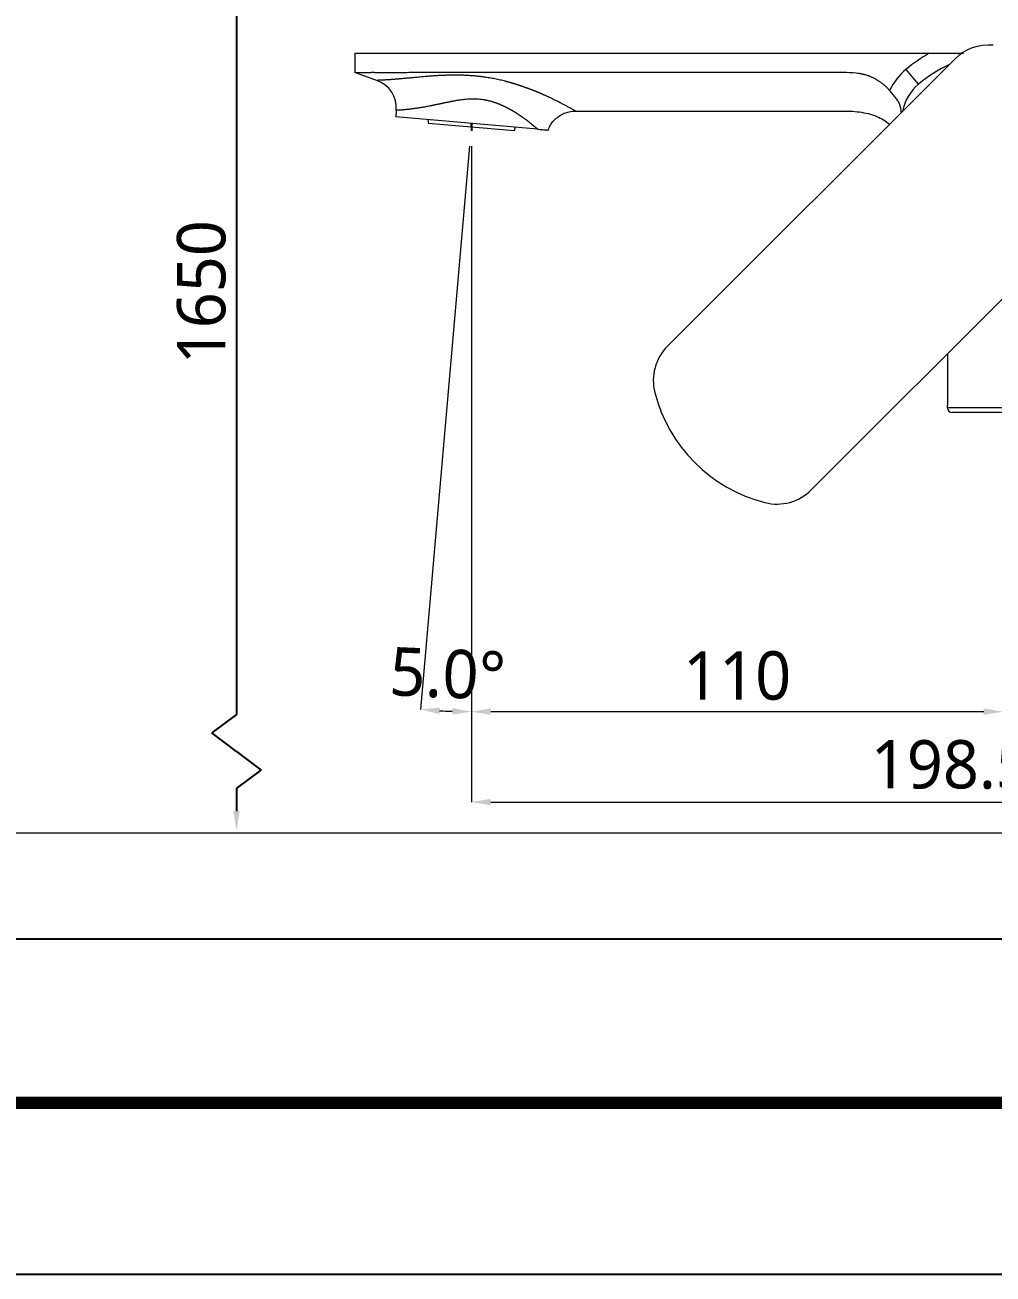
# Model space of a CAD drawing. Extents: x 1155 to 2284, y 0 to 827.
# Drawn here: x 1743.8 to 1943.9, y 0 to 258.2 of the extents above; entities that cross this region are included whole.
import ezdxf

# ---------------------------------------------------------------- set-up
doc = ezdxf.new("R2010")
doc.units = 0
doc.header["$LTSCALE"] = 3
doc.header["$MEASUREMENT"] = 0
doc.header["$PDMODE"] = 3
doc.header["$PDSIZE"] = -10
doc.layers.get('0').update_dxf_attribs({"linetype": 'CONTINUOUS'})
doc.layers.get('DEFPOINTS').update_dxf_attribs({"linetype": 'CONTINUOUS'})
doc.layers.add('1', color=7, linetype='CONTINUOUS')
doc.layers.add('치수선', color=7, linetype='CONTINUOUS', lineweight=20)
doc.styles.add('Daelim Dimension', font='NanumGothic.ttf')
doc.dimstyles.new('DEFAULT', dxfattribs={"dimscale": 2, "dimtxt": 2, "dimasz": 2, "dimexe": 0, "dimexo": 2, "dimgap": 1, "dimtad": 1, "dimdec": 1, "dimzin": 9, "dimdsep": 46, "dimtxsty": 'Daelim Dimension', "dimcen": 0.5, "dimclrd": 252, "dimclre": 252, "dimclrt": 3, "dimadec": 1, "dimazin": 0, "dimtfac": 1, "dimtdec": 1, "dimtix": 1, "dimtmove": 0, "dimatfit": 3, "dimfxl": 1, "dimtolj": 1, "dimtzin": 1, "dimlwd": 9, "dimlwe": 9, "dimarcsym": 0})

# ---------------------------------------------------------------- blocks, each defined once
blk = doc.blocks.new('*D3')
at = {"color": 5, "lineweight": 9, "ltscale": 0.5, "transparency": 16777216}
for p, q in [((1836.04, 233.2), (1836.04, 116.27)), ((1945.93, 174.12), (1945.93, 116.27)), ((1840.04, 116.27), (1941.93, 116.27))]:
    blk.add_line(p, q, dxfattribs=at)
at = {"color": 5, "ltscale": 0.5, "transparency": 16777216}
for points in [[(1840.04, 116.94), (1840.04, 115.61), (1836.04, 116.27)], [(1941.93, 116.94), (1941.93, 115.61), (1945.93, 116.27)]]:
    blk.add_solid(points, dxfattribs=at)
at = {"layer": 'DEFPOINTS', "color": 0, "ltscale": 0.5, "transparency": 16777216}
for p in [(1836.04, 237.2), (1945.93, 178.12), (1945.93, 116.27)]:
    blk.add_point(p, dxfattribs=at)
at = {"color": 7, "ltscale": 0.5, "transparency": 16777216, "insert": (1890.98, 123.68), "char_height": 10, "attachment_point": 5, "style": 'Daelim Dimension'}
blk.add_mtext('\\A1;110', dxfattribs=at)
blk = doc.blocks.new('*D4')
at = {"color": 5, "lineweight": 9, "ltscale": 0.5, "transparency": 16777216}
for p, q in [((1835.69, 233.22), (1825.5, 116.74)), ((1836.1, 232.38), (1836.1, 116.27))]:
    blk.add_line(p, q, dxfattribs=at)
blk.add_arc((1836.1, 237.9), 121.62, 266.8844, 268.1156, dxfattribs=at)
at = {"color": 5, "ltscale": 0.5, "transparency": 16777216}
for points in [[(1829.45, 115.79), (1829.54, 117.12), (1825.5, 116.74)], [(1832.12, 117), (1832.09, 115.67), (1836.1, 116.27)]]:
    blk.add_solid(points, dxfattribs=at)
at = {"layer": 'DEFPOINTS', "color": 0, "ltscale": 0.5, "transparency": 16777216}
for p in [(1836.1, 237.9), (1836.1, 237.9), (1836.04, 237.2), (1836.1, 236.38), (1829.03, 116.48)]:
    blk.add_point(p, dxfattribs=at)
at = {"color": 7, "ltscale": 0.5, "transparency": 16777216, "insert": (1831.13, 124.07), "char_height": 10, "attachment_point": 5, "rotation": 357.5, "style": 'Daelim Dimension'}
blk.add_mtext('\\A1;5.0°', dxfattribs=at)
blk = doc.blocks.new('*D6')
at = {"color": 5, "lineweight": 9, "ltscale": 0.5, "transparency": 16777216}
for p, q in [((1836.04, 233.2), (1836.04, 97.59)), ((2034.43, 112.27), (2034.43, 97.59)), ((1840.04, 97.59), (2030.43, 97.59))]:
    blk.add_line(p, q, dxfattribs=at)
at = {"color": 5, "ltscale": 0.5, "transparency": 16777216}
for points in [[(1840.04, 98.25), (1840.04, 96.92), (1836.04, 97.59)], [(2030.43, 98.25), (2030.43, 96.92), (2034.43, 97.59)]]:
    blk.add_solid(points, dxfattribs=at)
at = {"layer": 'DEFPOINTS', "color": 0, "ltscale": 0.5, "transparency": 16777216}
for p in [(1836.04, 237.2), (2034.43, 116.27), (2034.43, 97.59)]:
    blk.add_point(p, dxfattribs=at)
at = {"color": 7, "ltscale": 0.5, "transparency": 16777216, "insert": (1935.24, 105.29), "char_height": 10, "attachment_point": 5, "style": 'Daelim Dimension'}
blk.add_mtext('\\A1;198.5', dxfattribs=at)

msp = doc.modelspace()

# ---------------------------------------------------------------- linework, layer by layer
at = {"color": 5, "ltscale": 0.5}
for p, q in [((1787.51, 319.53), (1787.51, 115.71)), ((1787.51, 115.71), (1782.4, 111.87)), ((1787.51, 108.04), (1782.4, 111.87)), ((1787.51, 108.04), (1792.61, 104.2)), ((1787.51, 100.36), (1792.61, 104.2)), ((1787.51, 100.36), (1787.51, 95.69))]:
    msp.add_line(p, q, dxfattribs=at)
at = {"ltscale": 0.5}
for p, q in [((1836.04, 237.2), (1836.1, 237.9)), ((1836.1, 237.9), (1836.1, 236.38))]:
    msp.add_line(p, q, dxfattribs=at)
at = {"color": 5}
msp.add_line((1173.56, 69.28), (2082.16, 69.28), dxfattribs=at)
at = {"ltscale": 0.5}
msp.add_lwpolyline([(1155.42, 0), (2283.82, 0), (2283.82, 826.8), (1155.42, 826.8)], close=True, dxfattribs=at)
at = {"color": 5, "linetype": 'ByBlock', "lineweight": 200, "const_width": 2.6}
msp.add_lwpolyline([(1173.56, 35.4), (2265.56, 35.4), (2265.56, 807.6), (1173.56, 807.6)], close=True, dxfattribs=at)
at = {"color": 5, "ltscale": 0.5}
msp.add_solid([(1786.84, 95.69), (1788.17, 95.69), (1787.51, 91.69)], dxfattribs=at)
at = {"layer": '1', "color": 7, "linetype": 'Continuous', "lineweight": 18}
for p, q in [((1811.93, 252.4), (1815.31, 252.4)), ((1811.93, 252.4), (1811.93, 248.4)), ((1815.31, 252.4), (1824.16, 252.4)), ((1824.16, 252.4), (1930.68, 252.4)), ((1876.57, 191.81), (1935.94, 251.18)), ((1846.93, 248.4), (1824.16, 248.4)), ((1912.93, 248.4), (1846.93, 248.4)), ((1820.53, 240.59), (1820.41, 239.27)), ((1857.52, 240.4), (1913.07, 240.4)), ((1849.71, 236.71), (1820.41, 239.27)), ((1827.12, 237.98), (1844.97, 236.42)), ((1906.27, 162.11), (1965.64, 221.48)), ((1934.43, 190.27), (1934.43, 179.62)), ((1934.43, 179.12), (1934.43, 179.62)), ((1956.43, 178.12), (1935.43, 178.12))]:
    msp.add_line(p, q, dxfattribs=at)
at = {"layer": '1', "color": 7, "linetype": 'Continuous', "lineweight": 13}
for p, q in [((1928.48, 246.02), (1925.89, 249.07)), ((1957.43, 179.12), (1934.43, 179.12))]:
    msp.add_line(p, q, dxfattribs=at)
at = {"layer": '1', "color": 7, "linetype": 'Continuous', "lineweight": 18}
for centre, radius, start, end in [((1943.01, 244.11), 10, 85.1778, 135), ((1945.93, 225.35), 27.05, 114.4457, 130.1778), ((1814.55, 241.11, 0), 6, 355, 71.1812), ((1934.93, 238.38), 10, 130.1778, 168.5051), ((1883.64, 184.74), 10, 135, 194.3265), ((1904.53, 190.08), 31.56, 194.3265, 255.6735), ((1935.43, 179.12), 1, 180, 270), ((1899.2, 169.19), 10, 255.6735, 315)]:
    msp.add_arc(centre, radius, start, end, dxfattribs=at)
at = {"layer": '1', "color": 7, "linetype": 'Continuous', "lineweight": 13}
for centre, radius, start, end in [((1945.93, 225.35), 31.05, 119.4045, 130.1778), ((1934.93, 238.38), 14, 130.1778, 152.9867)]:
    msp.add_arc(centre, radius, start, end, dxfattribs=at)
at = {"layer": '1', "color": 7, "linetype": 'Continuous', "lineweight": 18}
for centre, major_axis, start_param, end_param in [((1853.18, 240.22), (-2.28, -26.06), 4.85815, 4.88525), ((1819.69, 243.15), (2.28, 26.06), 4.539527, 4.566628)]:
    msp.add_ellipse(centre, major_axis=major_axis, ratio=1, start_param=start_param, end_param=end_param, dxfattribs=at)
for points, knots in [([(1930.68, 252.4), (1931.02, 252.4), (1931.35, 252.4), (1932.01, 252.4), (1932.34, 252.4), (1932.99, 252.4), (1933.32, 252.4), (1933.97, 252.4), (1934.29, 252.4), (1935.26, 252.4), (1935.9, 252.4), (1936.87, 252.4), (1937.18, 252.4), (1937.59, 252.4), (1937.68, 252.4), (1937.76, 252.4)], [0, 0, 0, 0, 0.137523, 0.137523, 0.275046, 0.275046, 0.41257, 0.41257, 0.550093, 0.550093, 0.825139, 0.825139, 0.962662, 0.962662, 1, 1, 1, 1]), ([(1811.93, 248.4), (1811.93, 248.4), (1811.95, 248.4), (1812.02, 248.4), (1812.12, 248.4), (1812.39, 248.4), (1812.64, 248.4), (1812.92, 248.4), (1813.08, 248.4), (1813.35, 248.4), (1813.44, 248.4), (1813.56, 248.4), (1813.58, 248.4), (1813.63, 248.4), (1813.71, 248.4), (1813.79, 248.4), (1814.05, 248.4), (1814.51, 248.4), (1815.03, 248.4), (1815.31, 248.4)], [0, 0, 0, 0, 0.125, 0.125, 0.25, 0.375, 0.5, 0.5, 0.625, 0.625, 0.6875, 0.6875, 0.703125, 0.703125, 0.71875, 0.75, 0.75, 0.875, 1, 1, 1, 1]), ([(1824.16, 248.4), (1823.93, 248.4), (1823.7, 248.4), (1823.25, 248.39), (1823.03, 248.39), (1822.58, 248.38), (1822.36, 248.37), (1821.92, 248.36), (1821.7, 248.36), (1821.37, 248.35), (1821.21, 248.35), (1821.05, 248.34), (1820.94, 248.34), (1820.88, 248.34), (1820.62, 248.33), (1820.4, 248.33), (1819.99, 248.33), (1819.79, 248.33), (1819.39, 248.32), (1818.99, 248.32), (1818.61, 248.33), (1818.34, 248.33), (1818.2, 248.33), (1818.06, 248.33), (1817.97, 248.34), (1817.93, 248.34), (1817.71, 248.34), (1817.36, 248.35), (1816.88, 248.36), (1816.44, 248.38), (1816.16, 248.38), (1815.96, 248.39), (1815.87, 248.39), (1815.77, 248.39), (1815.71, 248.4), (1815.68, 248.4), (1815.53, 248.4), (1815.42, 248.4), (1815.31, 248.4)], [0, 0, 0, 0, 0.0625, 0.0625, 0.125, 0.125, 0.1875, 0.1875, 0.25, 0.25, 0.28125, 0.296875, 0.296875, 0.3125, 0.3125, 0.375, 0.375, 0.4375, 0.4375, 0.5, 0.5625, 0.5625, 0.59375, 0.609375, 0.609375, 0.625, 0.625, 0.6875, 0.75, 0.8125, 0.875, 0.875, 0.90625, 0.921875, 0.921875, 0.9375, 0.9375, 1, 1, 1, 1]), ([(1922.45, 244.73), (1922.31, 244.9), (1922.16, 245.07), (1921.85, 245.38), (1921.69, 245.53), (1921.36, 245.83), (1921.03, 246.11), (1920.67, 246.37), (1920.4, 246.56), (1920.26, 246.65), (1920.12, 246.74), (1920.03, 246.8), (1919.98, 246.82), (1919.74, 246.97), (1919.36, 247.18), (1918.76, 247.47), (1918.36, 247.63), (1917.95, 247.78), (1917.74, 247.85), (1917.31, 247.97), (1917.1, 248.03), (1916.83, 248.09), (1916.77, 248.1), (1916.67, 248.12), (1916.5, 248.15), (1916.12, 248.22), (1914.92, 248.37), (1913.81, 248.39), (1912.93, 248.4)], [0, 0, 0, 0, 0.0625, 0.0625, 0.125, 0.125, 0.1875, 0.25, 0.25, 0.28125, 0.296875, 0.296875, 0.3125, 0.3125, 0.375, 0.4375, 0.5, 0.5, 0.5625, 0.5625, 0.625, 0.625, 0.640625, 0.640625, 0.65625, 0.6875, 0.75, 1, 1, 1, 1]), ([(1924.91, 240.1), (1924.9, 240.21), (1924.89, 240.31), (1924.87, 240.54), (1924.86, 240.65), (1924.83, 240.88), (1924.79, 241.11), (1924.73, 241.33), (1924.68, 241.5), (1924.66, 241.58), (1924.63, 241.67), (1924.61, 241.72), (1924.6, 241.75), (1924.54, 241.89), (1924.5, 242), (1924.39, 242.21), (1924.33, 242.32), (1924.21, 242.53), (1924.14, 242.64), (1924.03, 242.8), (1923.98, 242.88), (1923.92, 242.96), (1923.88, 243.02), (1923.86, 243.04), (1923.76, 243.18), (1923.67, 243.29), (1923.41, 243.62), (1923.23, 243.83), (1922.94, 244.17), (1922.85, 244.28), (1922.72, 244.42), (1922.7, 244.45), (1922.65, 244.51), (1922.58, 244.59), (1922.5, 244.68), (1922.45, 244.73)], [0, 0, 0, 0, 0.064799, 0.064799, 0.136737, 0.136737, 0.208676, 0.280614, 0.280614, 0.316584, 0.334568, 0.334568, 0.352553, 0.352553, 0.424492, 0.424492, 0.49643, 0.49643, 0.568369, 0.568369, 0.604338, 0.622323, 0.622323, 0.640307, 0.640307, 0.712246, 0.712246, 0.856123, 0.856123, 0.928061, 0.928061, 0.946046, 0.946046, 0.964031, 1, 1, 1, 1]), ([(1851.99, 236.48), (1852.03, 236.67), (1852.27, 237.6), (1853.45, 238.99), (1855.41, 240.21), (1856.87, 240.46), (1857.62, 240.46)], [0, 0, 0, 0, 0.07673, 0.391839, 0.706906, 1, 1, 1, 1]), ([(1912.48, 240.4), (1913.75, 240.48), (1916.23, 240.37), (1919.72, 239.59), (1921.69, 238.39), (1922.46, 237.71)], [0, 0, 0, 0, 0.357209, 0.709392, 1, 1, 1, 1]), ([(1849.71, 236.71), (1849.91, 236.69), (1850.28, 236.66), (1850.61, 236.63), (1850.92, 236.6), (1851.06, 236.59), (1851.32, 236.57), (1851.43, 236.56), (1851.64, 236.54), (1851.73, 236.53), (1851.81, 236.52), (1851.81, 236.52), (1851.83, 236.52), (1851.84, 236.52), (1851.86, 236.52), (1851.89, 236.52), (1851.91, 236.51), (1851.92, 236.51)], [0, 0, 0, 0, 0.175312, 0.350624, 0.350624, 0.525935, 0.525935, 0.701247, 0.701247, 0.876559, 0.876559, 0.898473, 0.898473, 0.920387, 0.920387, 0.964215, 1, 1, 1, 1])]:
    msp.add_open_spline(points, degree=3, knots=knots, dxfattribs=at)
msp.add_open_spline([(1816.49, 246.79), (1814.96, 247.31), (1813.44, 247.85), (1811.93, 248.4)], degree=3, dxfattribs=at)
at = {"layer": '1', "color": 7, "linetype": 'Continuous', "lineweight": 13}
for points, knots in [([(1846.93, 245.4), (1846.91, 245.41), (1846.86, 245.43), (1846.8, 245.45), (1846.73, 245.47), (1846.66, 245.5), (1846.6, 245.52), (1846.53, 245.54), (1846.47, 245.56), (1846.41, 245.59), (1846.34, 245.61), (1846.28, 245.63), (1846.21, 245.65), (1846.15, 245.67), (1846.09, 245.7), (1846.02, 245.72), (1845.96, 245.74), (1845.9, 245.76), (1845.83, 245.78), (1845.77, 245.8), (1845.71, 245.82), (1845.65, 245.84), (1845.58, 245.86), (1845.52, 245.88), (1845.46, 245.9), (1845.4, 245.92), (1845.34, 245.94), (1845.28, 245.96), (1845.22, 245.98), (1845.16, 246), (1845.1, 246.02), (1845.04, 246.04), (1844.98, 246.06), (1844.92, 246.07), (1844.86, 246.09), (1844.8, 246.11), (1844.74, 246.13), (1844.68, 246.15), (1844.63, 246.16), (1844.57, 246.18), (1844.51, 246.2), (1844.45, 246.22), (1844.4, 246.23), (1844.34, 246.25), (1844.28, 246.27), (1844.23, 246.28), (1844.17, 246.3), (1844.12, 246.31), (1844.06, 246.33), (1844.01, 246.35), (1843.95, 246.36), (1843.9, 246.38), (1843.84, 246.39), (1843.79, 246.41), (1843.74, 246.42), (1843.68, 246.44), (1843.63, 246.45), (1843.58, 246.46), (1843.53, 246.48), (1843.47, 246.49), (1843.42, 246.51), (1843.37, 246.52), (1843.32, 246.53), (1843.27, 246.55), (1843.22, 246.56), (1843.17, 246.57), (1843.12, 246.59), (1842.9, 246.64), (1842.52, 246.74), (1841.97, 246.87), (1841.42, 247), (1840.87, 247.11), (1840.33, 247.21), (1839.8, 247.31), (1839.33, 247.38), (1838.93, 247.44), (1838.59, 247.49), (1838.25, 247.54), (1837.91, 247.58), (1837.57, 247.62), (1837.23, 247.65), (1836.89, 247.69), (1836.55, 247.72), (1836.2, 247.74), (1835.83, 247.77), (1835.41, 247.8), (1834.95, 247.82), (1834.47, 247.84), (1833.98, 247.86), (1833.46, 247.87), (1833.06, 247.87), (1832.77, 247.87), (1832.58, 247.87), (1832.37, 247.87), (1832.12, 247.87), (1831.84, 247.87), (1831.53, 247.86), (1831.2, 247.86), (1830.83, 247.84), (1830.5, 247.83), (1830.2, 247.82), (1829.96, 247.81), (1829.73, 247.8), (1829.51, 247.79), (1829.3, 247.78), (1829.09, 247.77), (1828.9, 247.75), (1828.72, 247.74), (1828.54, 247.73), (1828.17, 247.71), (1827.61, 247.67), (1826.87, 247.61), (1826.17, 247.55), (1825.49, 247.48), (1824.91, 247.43), (1824.41, 247.38), (1823.98, 247.34), (1823.54, 247.3), (1823.09, 247.26), (1822.65, 247.22), (1822.2, 247.17), (1821.83, 247.14), (1821.55, 247.12), (1821.35, 247.1), (1821.14, 247.08), (1820.93, 247.06), (1820.71, 247.05), (1820.48, 247.03), (1820.26, 247.01), (1820.03, 246.99), (1819.79, 246.97), (1819.56, 246.96), (1819.35, 246.94), (1819.17, 246.93), (1819, 246.92), (1818.82, 246.91), (1818.64, 246.9), (1818.44, 246.89), (1818.25, 246.88), (1818.05, 246.86), (1817.85, 246.85), (1817.65, 246.84), (1817.46, 246.83), (1817.31, 246.83), (1817.22, 246.82), (1817.15, 246.82), (1817.1, 246.82), (1817.04, 246.82), (1816.99, 246.81), (1816.94, 246.81), (1816.9, 246.81), (1816.86, 246.81), (1816.82, 246.81), (1816.78, 246.8), (1816.75, 246.8), (1816.72, 246.8), (1816.69, 246.8), (1816.66, 246.8), (1816.64, 246.8), (1816.62, 246.8), (1816.6, 246.8), (1816.58, 246.79), (1816.57, 246.79), (1816.55, 246.79), (1816.54, 246.79), (1816.53, 246.79), (1816.52, 246.79), (1816.51, 246.79), (1816.5, 246.79), (1816.5, 246.79), (1816.49, 246.79), (1816.49, 246.79), (1816.49, 246.79), (1816.49, 246.79), (1816.49, 246.79), (1816.49, 246.79)], [0, 0, 0, 0, 0.001832, 0.003656, 0.005472, 0.00728, 0.00908, 0.010872, 0.012656, 0.014432, 0.016199, 0.017958, 0.019709, 0.021452, 0.023186, 0.024912, 0.026629, 0.028338, 0.030038, 0.03173, 0.033414, 0.035088, 0.036755, 0.038412, 0.040061, 0.041701, 0.043332, 0.044955, 0.046569, 0.048174, 0.04977, 0.051357, 0.052936, 0.054506, 0.056066, 0.057618, 0.059161, 0.060695, 0.062219, 0.063735, 0.065242, 0.06674, 0.068228, 0.069708, 0.071178, 0.07264, 0.074092, 0.075535, 0.076969, 0.078394, 0.079809, 0.081215, 0.082612, 0.084, 0.085379, 0.086748, 0.088108, 0.089458, 0.090799, 0.092131, 0.093453, 0.094766, 0.096069, 0.097363, 0.098647, 0.099922, 0.101186, 0.102441, 0.116572, 0.130521, 0.144275, 0.157826, 0.171169, 0.184301, 0.197213, 0.205407, 0.213608, 0.221811, 0.230014, 0.238214, 0.246407, 0.254591, 0.262763, 0.270925, 0.279075, 0.289678, 0.300699, 0.312127, 0.323949, 0.336155, 0.348738, 0.352484, 0.35696, 0.362162, 0.368084, 0.374718, 0.382058, 0.390095, 0.398822, 0.408232, 0.414265, 0.420081, 0.425681, 0.431068, 0.436244, 0.44121, 0.445969, 0.450521, 0.454867, 0.45901, 0.478021, 0.496685, 0.515038, 0.533108, 0.55092, 0.562824, 0.575251, 0.588205, 0.601692, 0.615717, 0.630284, 0.645399, 0.652169, 0.659311, 0.666826, 0.674716, 0.68298, 0.69162, 0.700637, 0.71003, 0.7198, 0.729949, 0.740478, 0.747763, 0.755815, 0.764637, 0.774233, 0.784607, 0.795761, 0.807697, 0.820418, 0.833923, 0.848215, 0.863294, 0.868983, 0.874587, 0.880108, 0.885545, 0.890897, 0.896165, 0.901347, 0.906445, 0.911458, 0.916385, 0.921227, 0.925984, 0.930655, 0.93524, 0.939739, 0.944152, 0.94848, 0.952721, 0.956877, 0.960946, 0.964928, 0.968825, 0.972635, 0.976358, 0.979995, 0.983546, 0.98701, 0.990387, 0.993678, 0.996882, 1, 1, 1, 1]), ([(1857.63, 240.4), (1857.63, 240.4), (1857.63, 240.4), (1857.63, 240.4), (1857.63, 240.4), (1857.63, 240.4), (1857.63, 240.4), (1857.63, 240.4), (1857.63, 240.4), (1857.62, 240.4), (1857.62, 240.4), (1857.62, 240.41), (1857.62, 240.41), (1857.62, 240.41), (1857.61, 240.41), (1857.61, 240.41), (1857.61, 240.41), (1857.6, 240.42), (1857.6, 240.42), (1857.59, 240.42), (1857.59, 240.42), (1857.59, 240.43), (1857.58, 240.43), (1857.58, 240.43), (1857.57, 240.43), (1857.57, 240.44), (1857.56, 240.44), (1857.55, 240.44), (1857.55, 240.45), (1857.54, 240.45), (1857.53, 240.45), (1857.53, 240.46), (1857.52, 240.46), (1857.51, 240.47), (1857.51, 240.47), (1857.5, 240.48), (1857.49, 240.48), (1857.48, 240.49), (1857.47, 240.49), (1857.46, 240.5), (1857.45, 240.5), (1857.45, 240.51), (1857.44, 240.51), (1857.43, 240.52), (1857.38, 240.54), (1857.28, 240.6), (1857.09, 240.71), (1856.86, 240.84), (1856.58, 240.99), (1856.26, 241.18), (1855.94, 241.35), (1855.64, 241.51), (1855.37, 241.66), (1855.07, 241.82), (1854.74, 241.99), (1854.38, 242.18), (1853.97, 242.39), (1853.53, 242.61), (1853.04, 242.86), (1852.62, 243.06), (1852.29, 243.22), (1852.06, 243.32), (1851.85, 243.42), (1851.65, 243.51), (1851.45, 243.6), (1851.27, 243.69), (1851.1, 243.76), (1850.94, 243.83), (1850.79, 243.9), (1850.66, 243.96), (1850.53, 244.01), (1850.42, 244.06), (1850.32, 244.1), (1850.24, 244.14), (1850.17, 244.17), (1850.11, 244.19), (1850.07, 244.21), (1850.04, 244.22), (1850, 244.24), (1849.95, 244.26), (1849.88, 244.29), (1849.82, 244.31), (1849.75, 244.34), (1849.68, 244.37), (1849.62, 244.4), (1849.55, 244.42), (1849.48, 244.45), (1849.42, 244.48), (1849.35, 244.5), (1849.29, 244.53), (1849.22, 244.56), (1849.16, 244.58), (1849.09, 244.61), (1849.03, 244.63), (1848.96, 244.66), (1848.9, 244.68), (1848.84, 244.71), (1848.77, 244.73), (1848.71, 244.76), (1848.65, 244.78), (1848.59, 244.81), (1848.53, 244.83), (1848.46, 244.85), (1848.4, 244.88), (1848.34, 244.9), (1848.28, 244.92), (1848.22, 244.94), (1848.16, 244.97), (1848.1, 244.99), (1848.04, 245.01), (1847.98, 245.03), (1847.92, 245.05), (1847.86, 245.07), (1847.81, 245.1), (1847.75, 245.12), (1847.69, 245.14), (1847.63, 245.16), (1847.58, 245.18), (1847.52, 245.2), (1847.47, 245.22), (1847.41, 245.24), (1847.35, 245.26), (1847.3, 245.27), (1847.25, 245.29), (1847.19, 245.31), (1847.14, 245.33), (1847.08, 245.35), (1847.03, 245.37), (1846.98, 245.38), (1846.94, 245.4), (1846.93, 245.4)], [0, 0, 0, 0, 0.001813, 0.004704, 0.007597, 0.010491, 0.013386, 0.016284, 0.019183, 0.022083, 0.024986, 0.02789, 0.030795, 0.033702, 0.036611, 0.039522, 0.042434, 0.045348, 0.048264, 0.051182, 0.054101, 0.057022, 0.059945, 0.062869, 0.065796, 0.068724, 0.071653, 0.074585, 0.077518, 0.080454, 0.083391, 0.086329, 0.08927, 0.092213, 0.095157, 0.098103, 0.101051, 0.104001, 0.106953, 0.109906, 0.112862, 0.115819, 0.118779, 0.12174, 0.124703, 0.161517, 0.199593, 0.238951, 0.27961, 0.321596, 0.364937, 0.39008, 0.416878, 0.445343, 0.475492, 0.507341, 0.540909, 0.576217, 0.613286, 0.652141, 0.668483, 0.683996, 0.698679, 0.712527, 0.725538, 0.737706, 0.74903, 0.759506, 0.76913, 0.7779, 0.785813, 0.792866, 0.799057, 0.804384, 0.808844, 0.812437, 0.815161, 0.817016, 0.817999, 0.822207, 0.82639, 0.830548, 0.834682, 0.83879, 0.842874, 0.846932, 0.850965, 0.854974, 0.858956, 0.862914, 0.866846, 0.870753, 0.874635, 0.878491, 0.882321, 0.886126, 0.889905, 0.893659, 0.897387, 0.901089, 0.904765, 0.908416, 0.91204, 0.915639, 0.919212, 0.922759, 0.926279, 0.929774, 0.933243, 0.936685, 0.940101, 0.943492, 0.946855, 0.950193, 0.953504, 0.956789, 0.960048, 0.96328, 0.966486, 0.969666, 0.972819, 0.975945, 0.979045, 0.982119, 0.985165, 0.988186, 0.991179, 0.994146, 0.997086, 1, 1, 1, 1]), ([(1844.03, 240.79), (1844.01, 240.79), (1843.98, 240.81), (1843.93, 240.84), (1843.88, 240.86), (1843.83, 240.89), (1843.79, 240.91), (1843.74, 240.94), (1843.69, 240.96), (1843.64, 240.99), (1843.6, 241.01), (1843.55, 241.04), (1843.5, 241.06), (1843.45, 241.09), (1843.41, 241.11), (1843.36, 241.13), (1843.31, 241.16), (1843.27, 241.18), (1843.22, 241.2), (1843.17, 241.23), (1843.13, 241.25), (1843.08, 241.27), (1843.04, 241.29), (1842.99, 241.32), (1842.95, 241.34), (1842.9, 241.36), (1842.86, 241.38), (1842.81, 241.4), (1842.77, 241.42), (1842.72, 241.44), (1842.68, 241.47), (1842.63, 241.49), (1842.59, 241.51), (1842.55, 241.53), (1842.5, 241.55), (1842.46, 241.57), (1842.42, 241.59), (1842.37, 241.6), (1842.33, 241.62), (1842.29, 241.64), (1842.24, 241.66), (1842.2, 241.68), (1842.16, 241.7), (1842.12, 241.72), (1842.08, 241.74), (1842.03, 241.75), (1841.99, 241.77), (1841.95, 241.79), (1841.91, 241.8), (1841.87, 241.82), (1841.83, 241.84), (1841.79, 241.86), (1841.75, 241.87), (1841.71, 241.89), (1841.67, 241.9), (1841.63, 241.92), (1841.59, 241.94), (1841.55, 241.95), (1841.51, 241.97), (1841.47, 241.98), (1841.43, 242), (1841.4, 242.01), (1841.36, 242.02), (1841.32, 242.04), (1841.28, 242.05), (1841.24, 242.07), (1841.21, 242.08), (1841.1, 242.12), (1840.94, 242.18), (1840.7, 242.25), (1840.47, 242.33), (1840.24, 242.4), (1840.01, 242.46), (1839.78, 242.52), (1839.55, 242.58), (1839.32, 242.63), (1839.09, 242.68), (1838.86, 242.72), (1838.64, 242.76), (1838.29, 242.81), (1837.81, 242.87), (1837.2, 242.92), (1836.58, 242.94), (1835.82, 242.93), (1834.88, 242.87), (1834.08, 242.77), (1833.53, 242.69), (1833.24, 242.65), (1832.94, 242.6), (1832.62, 242.54), (1832.29, 242.48), (1832.03, 242.43), (1831.83, 242.39), (1831.69, 242.36), (1831.5, 242.33), (1831.27, 242.28), (1831, 242.22), (1830.69, 242.16), (1830.39, 242.1), (1830.13, 242.04), (1829.92, 242), (1829.72, 241.95), (1829.52, 241.91), (1829.33, 241.87), (1829.14, 241.83), (1828.96, 241.79), (1828.78, 241.76), (1828.61, 241.72), (1828.44, 241.69), (1828.28, 241.65), (1828.12, 241.62), (1827.97, 241.59), (1827.82, 241.56), (1827.68, 241.53), (1827.42, 241.48), (1827.05, 241.41), (1826.58, 241.32), (1826.11, 241.24), (1825.66, 241.17), (1825.23, 241.1), (1824.8, 241.03), (1824.4, 240.97), (1824.01, 240.92), (1823.63, 240.87), (1823.27, 240.82), (1822.91, 240.78), (1822.53, 240.74), (1822.15, 240.71), (1821.8, 240.68), (1821.48, 240.65), (1821.28, 240.64), (1821.17, 240.63), (1821.14, 240.63), (1821.11, 240.63), (1821.08, 240.62), (1821.05, 240.62), (1821.02, 240.62), (1820.99, 240.62), (1820.96, 240.62), (1820.94, 240.61), (1820.91, 240.61), (1820.89, 240.61), (1820.86, 240.61), (1820.84, 240.61), (1820.82, 240.61), (1820.8, 240.61), (1820.78, 240.6), (1820.76, 240.6), (1820.74, 240.6), (1820.72, 240.6), (1820.7, 240.6), (1820.68, 240.6), (1820.67, 240.6), (1820.65, 240.6), (1820.64, 240.59), (1820.63, 240.59), (1820.61, 240.59), (1820.6, 240.59), (1820.59, 240.59), (1820.58, 240.59), (1820.57, 240.59), (1820.56, 240.59), (1820.56, 240.59), (1820.55, 240.59), (1820.54, 240.59), (1820.54, 240.59), (1820.54, 240.59), (1820.53, 240.59), (1820.53, 240.59), (1820.53, 240.59), (1820.53, 240.59), (1820.53, 240.59)], [0, 0, 0, 0, 0.001853, 0.003696, 0.00553, 0.007354, 0.009168, 0.010973, 0.012769, 0.014555, 0.016331, 0.018098, 0.019855, 0.021603, 0.023341, 0.02507, 0.026789, 0.028499, 0.030199, 0.03189, 0.033571, 0.035243, 0.036905, 0.038557, 0.040201, 0.041834, 0.043458, 0.045073, 0.046678, 0.048274, 0.04986, 0.051437, 0.053004, 0.054562, 0.056111, 0.05765, 0.059179, 0.060699, 0.06221, 0.063711, 0.065203, 0.066685, 0.068158, 0.069621, 0.071076, 0.07252, 0.073956, 0.075381, 0.076798, 0.078205, 0.079603, 0.080991, 0.08237, 0.08374, 0.0851, 0.086451, 0.087793, 0.089125, 0.090448, 0.091761, 0.093066, 0.094361, 0.095646, 0.096923, 0.09819, 0.099448, 0.100696, 0.101936, 0.109688, 0.117353, 0.124931, 0.132424, 0.139834, 0.147162, 0.15441, 0.161581, 0.168675, 0.175696, 0.182645, 0.189524, 0.207599, 0.225971, 0.244677, 0.263751, 0.294782, 0.32875, 0.337066, 0.345933, 0.35535, 0.365319, 0.37584, 0.386914, 0.390107, 0.394703, 0.400702, 0.408103, 0.416907, 0.427113, 0.438722, 0.445862, 0.452861, 0.459717, 0.466432, 0.473005, 0.479437, 0.485727, 0.491875, 0.497881, 0.503746, 0.50947, 0.515051, 0.520492, 0.525791, 0.530948, 0.535965, 0.553913, 0.571901, 0.589931, 0.608006, 0.626128, 0.6443, 0.662525, 0.680804, 0.69914, 0.717536, 0.735995, 0.759562, 0.783926, 0.809091, 0.835059, 0.861835, 0.865232, 0.868631, 0.872034, 0.87544, 0.878848, 0.882259, 0.885673, 0.88909, 0.89251, 0.895933, 0.899359, 0.902788, 0.90622, 0.909654, 0.913092, 0.916532, 0.919976, 0.923422, 0.926872, 0.930324, 0.933779, 0.937238, 0.940699, 0.944163, 0.94763, 0.951101, 0.954574, 0.95805, 0.961529, 0.965011, 0.968497, 0.971985, 0.975476, 0.97897, 0.982468, 0.985968, 0.989472, 0.992978, 0.996487, 1, 1, 1, 1]), ([(1849.71, 236.71), (1849.7, 236.71), (1849.68, 236.73), (1849.65, 236.76), (1849.63, 236.78), (1849.6, 236.8), (1849.57, 236.83), (1849.54, 236.85), (1849.51, 236.88), (1849.48, 236.91), (1849.45, 236.93), (1849.42, 236.96), (1849.39, 236.99), (1849.36, 237.01), (1849.33, 237.04), (1849.29, 237.07), (1849.26, 237.09), (1849.23, 237.12), (1849.2, 237.15), (1849.16, 237.18), (1849.13, 237.21), (1849.09, 237.24), (1849.06, 237.26), (1849.03, 237.29), (1848.99, 237.32), (1848.95, 237.35), (1848.92, 237.38), (1848.88, 237.41), (1848.85, 237.44), (1848.81, 237.47), (1848.77, 237.51), (1848.73, 237.54), (1848.62, 237.63), (1848.43, 237.78), (1848.14, 238.02), (1847.8, 238.28), (1847.5, 238.52), (1847.25, 238.71), (1847.06, 238.84), (1846.88, 238.98), (1846.71, 239.1), (1846.55, 239.21), (1846.42, 239.3), (1846.29, 239.39), (1846.15, 239.49), (1846.01, 239.58), (1845.88, 239.67), (1845.76, 239.75), (1845.64, 239.83), (1845.52, 239.9), (1845.41, 239.97), (1845.29, 240.05), (1845.18, 240.12), (1845.07, 240.19), (1844.96, 240.25), (1844.85, 240.32), (1844.74, 240.38), (1844.63, 240.44), (1844.53, 240.51), (1844.43, 240.56), (1844.32, 240.62), (1844.22, 240.68), (1844.12, 240.73), (1844.06, 240.77), (1844.03, 240.79)], [0, 0, 0, 0, 0.006787, 0.013613, 0.020477, 0.02738, 0.034322, 0.041303, 0.048322, 0.05538, 0.062477, 0.069612, 0.076786, 0.084, 0.091251, 0.098542, 0.105872, 0.11324, 0.120647, 0.128094, 0.135579, 0.143103, 0.150666, 0.158267, 0.165908, 0.173588, 0.181307, 0.189065, 0.196861, 0.204697, 0.212572, 0.220486, 0.228439, 0.279989, 0.337686, 0.401532, 0.471529, 0.503365, 0.535208, 0.567058, 0.598916, 0.620549, 0.642248, 0.664013, 0.685844, 0.707741, 0.729704, 0.748115, 0.766212, 0.783995, 0.801464, 0.818618, 0.835458, 0.851984, 0.868197, 0.884095, 0.89968, 0.914951, 0.929909, 0.944553, 0.958884, 0.972902, 0.986607, 1, 1, 1, 1])]:
    msp.add_open_spline(points, degree=3, knots=knots, dxfattribs=at)
at = {"layer": '치수선'}
msp.add_line((2034.43, 91.16), (1257.24, 91.16), dxfattribs=at)

# ---------------------------------------------------------------- texts
at = {"color": 7, "ltscale": 0.5, "insert": (1780.28, 203), "char_height": 10, "attachment_point": 5, "rotation": 90, "style": 'Daelim Dimension'}
msp.add_mtext('\\A1;1650', dxfattribs=at)

# ---------------------------------------------------------------- dimensions: what is measured, and where the dimension line sits
at = {"color": 5, "ltscale": 0.5}
dim = msp.add_angular_dim_2l(base=(1829.0318, 116.4784), line1=((1836.0427, 237.1999), (1836.1037, 237.8972)), line2=((1836.1037, 237.8972), (1836.1037, 236.379)), dimstyle='DEFAULT', override={"dimtxt": 5, "dimdec": 0, "dimclrd": 5, "dimclre": 5, "dimclrt": 7}, dxfattribs=at)
dim.commit()
dim.dimension.update_dxf_attribs({"geometry": '*D4', "text_midpoint": (1831.1338, 124.0677)})
dim = msp.add_linear_dim(base=(1945.93, 116.27), p1=(1836.04, 237.2), p2=(1945.93, 178.12), dimstyle='DEFAULT', override={"dimtxt": 5, "dimdec": 0, "dimclrd": 5, "dimclre": 5, "dimclrt": 7}, dxfattribs=at)
dim.commit()
dim.dimension.update_dxf_attribs({"geometry": '*D3', "text_midpoint": (1890.98, 123.68)})
dim = msp.add_linear_dim(base=(2034.43, 97.59), p1=(1836.04, 237.2), p2=(2034.43, 116.27), text='198.5', dimstyle='DEFAULT', override={"dimtxt": 5, "dimclrd": 5, "dimclre": 5, "dimclrt": 7}, dxfattribs=at)
dim.commit()
dim.dimension.update_dxf_attribs({"geometry": '*D6', "text_midpoint": (1935.24, 105.29)})

doc.saveas('drawing.dxf')
